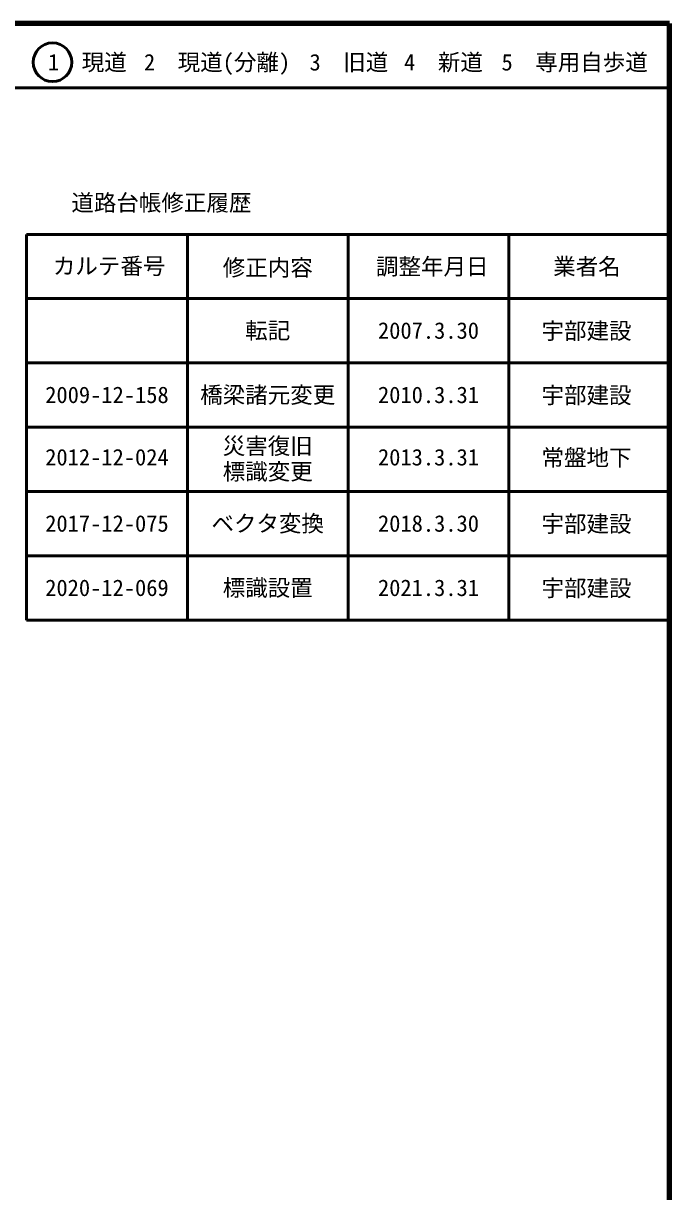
# Model space of a CAD drawing. Units: millimetres, scale not verified. Extents: x 40000 to 680000, y 20000 to 380000.
# Drawn here: x 579500 to 680000, y 198357 to 380000 of the extents above; entities that cross this region are included whole.
import ezdxf
from ezdxf.enums import TextEntityAlignment as Align

# ---------------------------------------------------------------- set-up
doc = ezdxf.new("R2010")
doc.units = ezdxf.units.MM
doc.header["$LTSCALE"] = 1000
for name, color, linetype, lineweight in [('M-TTL', 2, 'Continuous', 140), ('M-TTL-FRAM', 2, 'Continuous', 50), ('M-TTL-LINE', 7, 'Continuous', 50), ('M-TTL-TXT', 7, 'Continuous', 50)]:
    doc.layers.add(name, color=color, linetype=linetype, lineweight=lineweight)
doc.styles.add('ＭＳ ゴシック', font='')
doc.styles.get('ＭＳ ゴシック').set_extended_font_data('MS Gothic')

msp = doc.modelspace()

# ---------------------------------------------------------------- linework, layer by layer
at = {"layer": 'M-TTL'}
for p, q in [((680000, 380000), (40000, 380000)), ((680000, 20000), (680000, 380000))]:
    msp.add_line(p, q, dxfattribs=at)
at = {"layer": 'M-TTL-FRAM'}
for p, q in [((580000, 347197), (580000, 287197)), ((580000, 347197), (680000, 347197)), ((580000, 287197), (680000, 287197))]:
    msp.add_line(p, q, dxfattribs=at)
at = {"layer": 'M-TTL-LINE'}
for p, q in [((40000, 370000), (680000, 370000)), ((605000, 347197), (605000, 287197)), ((630000, 347197), (630000, 287197)), ((655000, 347197), (655000, 287197)), ((580000, 337197), (680000, 337197)), ((580000, 327197), (680000, 327197)), ((580000, 317197), (680000, 317197)), ((580000, 307197), (680000, 307197)), ((580000, 297197), (680000, 297197))]:
    msp.add_line(p, q, dxfattribs=at)
at = {"layer": 'M-TTL-TXT'}
msp.add_circle((584031, 373958), 3000, dxfattribs=at)

# ---------------------------------------------------------------- texts
at = {"layer": 'M-TTL-TXT', "style": 'ＭＳ ゴシック'}
for s, p in [('1\u3000現道', (589448, 373958)), ('2\u3000現道(分離)', (609619, 373958)), ('3\u3000旧道', (630121, 373958)), ('4\u3000新道', (644824, 373958)), ('5\u3000専用自歩道', (665228, 373958)), ('道路台帳修正履歴', (600968, 352113)), ('カルテ番号', (592839, 342277)), ('修正内容', (617509, 342023)), ('調整年月日', (643089, 342197)), ('業者名', (667134, 342197)), ('転記', (617500, 332245)), ('2007.3.30', (642500, 332245)), ('宇部建設', (667077, 332189)), ('2009-12-158', (592500, 322245)), ('橋梁諸元変更', (617500, 322245)), ('2010.3.31', (642500, 322245)), ('宇部建設', (667077, 322189)), ('2017-12-075', (592500, 302245)), ('ベクタ変換', (617500, 302245)), ('2018.3.30', (642500, 302245)), ('宇部建設', (667077, 302189)), ('2020-12-069', (592500, 292245)), ('標識設置', (617500, 292245)), ('2021.3.31', (642500, 292245)), ('宇部建設', (667077, 292189))]:
    msp.add_text(s, height=2566, dxfattribs=at).set_placement(p, align=Align.MIDDLE_CENTER)
for s, p in [('災害復旧', (617500, 312245)), ('2012-12-024', (592500, 310495)), ('2013.3.31', (642500, 310495)), ('常盤地下', (667077, 310439)), ('標識変更', (617500, 308269))]:
    msp.add_text(s, height=2566, dxfattribs=at).set_placement(p, align=Align.BOTTOM_CENTER)

doc.saveas('drawing.dxf')
